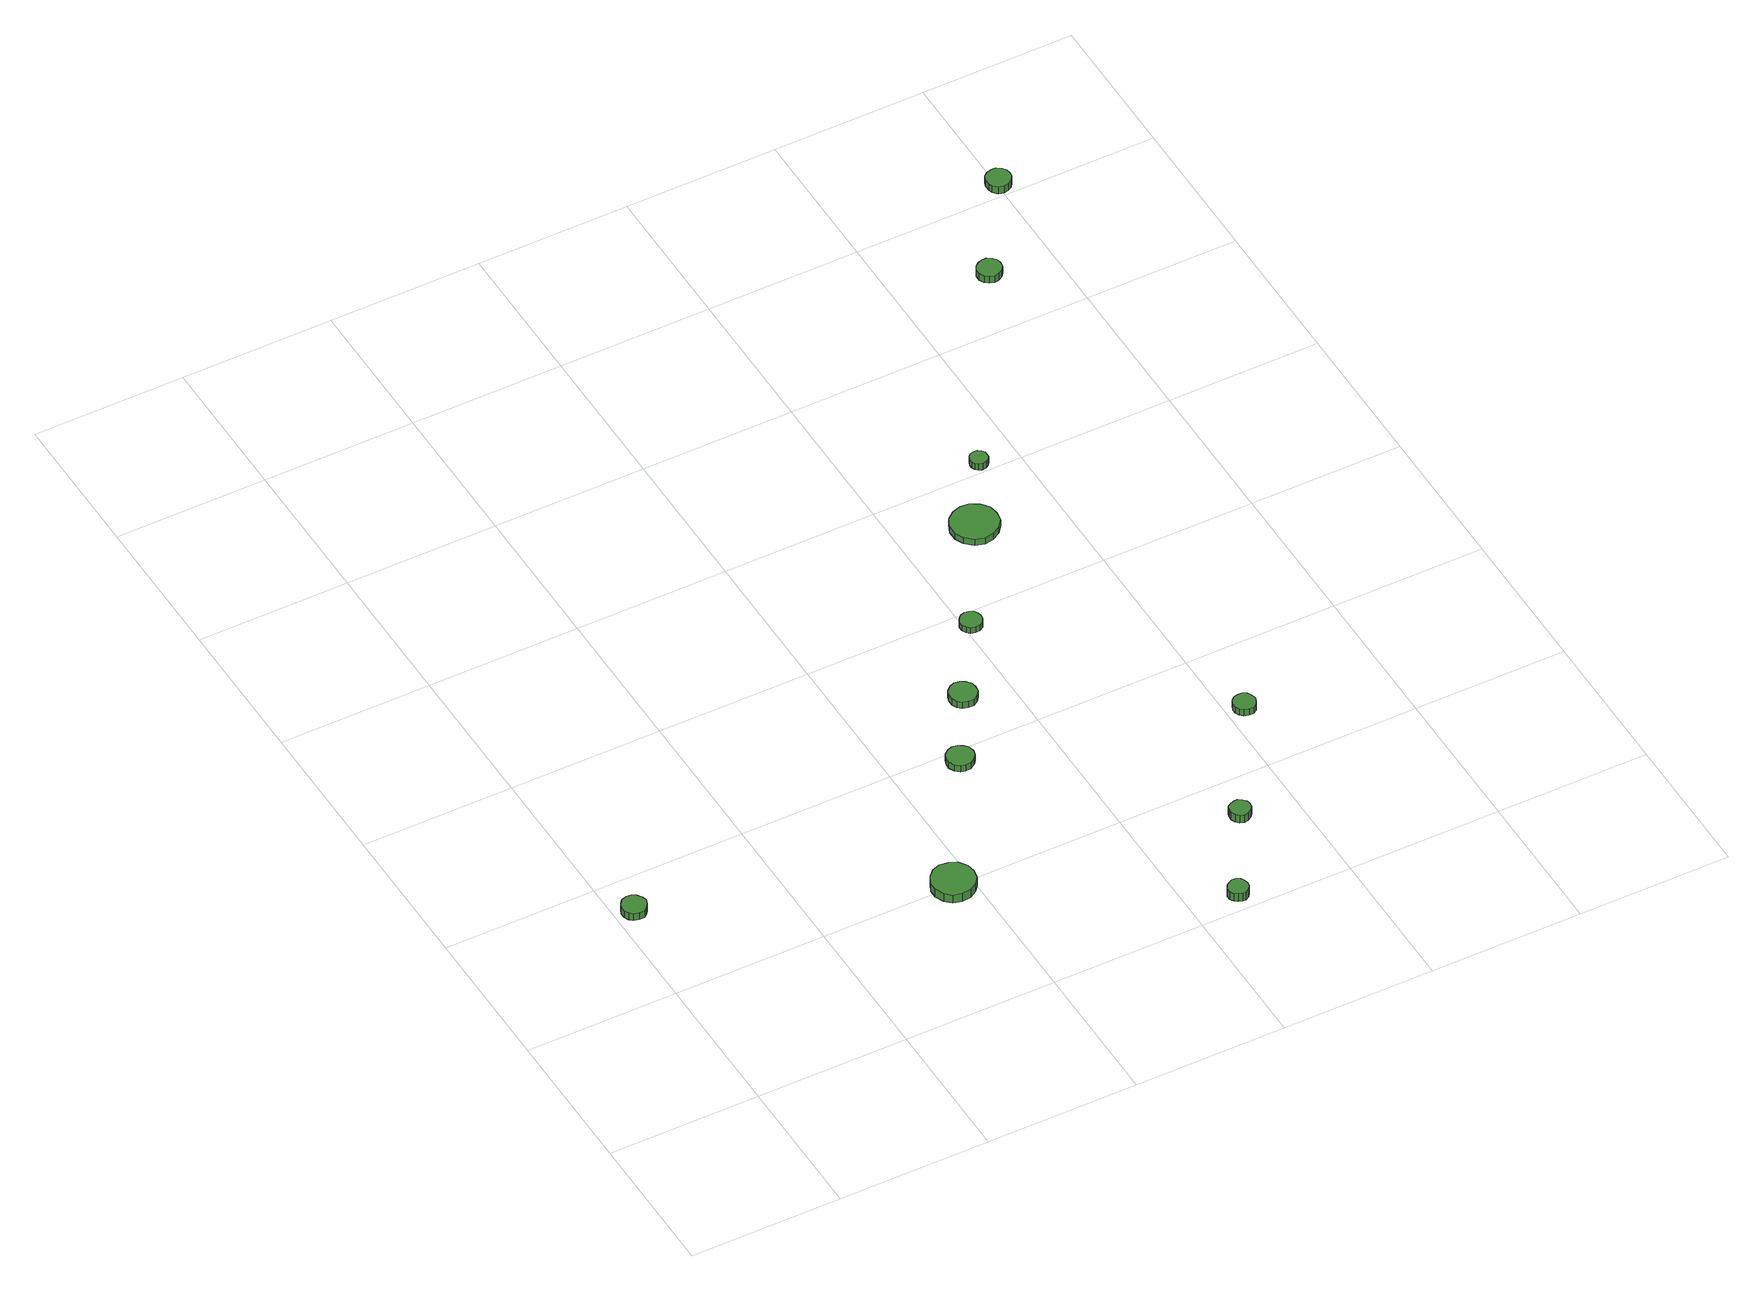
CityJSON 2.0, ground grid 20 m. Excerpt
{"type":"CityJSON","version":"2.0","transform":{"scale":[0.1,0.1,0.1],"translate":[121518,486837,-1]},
"CityObjects":{
"tree1":{"type":"SolitaryVegetationObject","attributes":{"function":"something"},"geometry":[{"type":"MultiSurface","lod":"1","boundaries":[[[0,1,2,3,4,5,6,7,8,9,10,11,12,13,14]],[[15,16,17,18,19,20,21,22,23,24,25,26,27,28,29]],[[0,29,28,1]],[[1,28,27,2]],[[2,27,26,3]],[[3,26,25,4]],[[4,25,24,5]],[[5,24,23,6]],[[6,23,22,7]],[[7,22,21,8]],[[8,21,20,9]],[[9,20,19,10]],[[10,19,18,11]],[[11,18,17,12]],[[12,17,16,13]],[[13,16,15,14]],[[14,15,29,0]]]}]},
"tree2":{"type":"SolitaryVegetationObject","attributes":{"function":"something"},"geometry":[{"type":"MultiSurface","lod":"1","boundaries":[[[30,31,32,33,34,35,36,37,38,39,40,41,42,43,44]],[[45,46,47,48,49,50,51,52,53,54,55,56,57,58,59]],[[30,59,58,31]],[[31,58,57,32]],[[32,57,56,33]],[[33,56,55,34]],[[34,55,54,35]],[[35,54,53,36]],[[36,53,52,37]],[[37,52,51,38]],[[38,51,50,39]],[[39,50,49,40]],[[40,49,48,41]],[[41,48,47,42]],[[42,47,46,43]],[[43,46,45,44]],[[44,45,59,30]]]}]},
"tree3":{"type":"SolitaryVegetationObject","attributes":{"function":"something"},"geometry":[{"type":"MultiSurface","lod":"1","boundaries":[[[60,61,62,63,64,65,66,67,68,69,70,71,72,73,74]],[[75,76,77,78,79,80,81,82,83,84,85,86,87,88,89]],[[60,89,88,61]],[[61,88,87,62]],[[62,87,86,63]],[[63,86,85,64]],[[64,85,84,65]],[[65,84,83,66]],[[66,83,82,67]],[[67,82,81,68]],[[68,81,80,69]],[[69,80,79,70]],[[70,79,78,71]],[[71,78,77,72]],[[72,77,76,73]],[[73,76,75,74]],[[74,75,89,60]]]}]},
"tree4":{"type":"SolitaryVegetationObject","attributes":{"function":"something"},"geometry":[{"type":"MultiSurface","lod":"1","boundaries":[[[90,91,92,93,94,95,96,97,98,99,100,101,102,103,104]],[[105,106,107,108,109,110,111,112,113,114,115,116,117,118,119]],[[90,119,118,91]],[[91,118,117,92]],[[92,117,116,93]],[[93,116,115,94]],[[94,115,114,95]],[[95,114,113,96]],[[96,113,112,97]],[[97,112,111,98]],[[98,111,110,99]],[[99,110,109,100]],[[100,109,108,101]],[[101,108,107,102]],[[102,107,106,103]],[[103,106,105,104]],[[104,105,119,90]]]}]},
"tree5":{"type":"SolitaryVegetationObject","attributes":{"function":"something"},"geometry":[{"type":"MultiSurface","lod":"1","boundaries":[[[120,121,122,123,124,125,126,127,128,129,130,131,132,133,134]],[[135,136,137,138,139,140,141,142,143,144,145,146,147,148,149]],[[120,149,148,121]],[[121,148,147,122]],[[122,147,146,123]],[[123,146,145,124]],[[124,145,144,125]],[[125,144,143,126]],[[126,143,142,127]],[[127,142,141,128]],[[128,141,140,129]],[[129,140,139,130]],[[130,139,138,131]],[[131,138,137,132]],[[132,137,136,133]],[[133,136,135,134]],[[134,135,149,120]]]}]},
"tree6":{"type":"SolitaryVegetationObject","attributes":{"function":"something"},"geometry":[{"type":"MultiSurface","lod":"1","boundaries":[[[150,151,152,153,154,155,156,157,158,159,160,161,162,163,164]],[[165,166,167,168,169,170,171,172,173,174,175,176,177,178,179]],[[150,179,178,151]],[[151,178,177,152]],[[152,177,176,153]],[[153,176,175,154]],[[154,175,174,155]],[[155,174,173,156]],[[156,173,172,157]],[[157,172,171,158]],[[158,171,170,159]],[[159,170,169,160]],[[160,169,168,161]],[[161,168,167,162]],[[162,167,166,163]],[[163,166,165,164]],[[164,165,179,150]]]}]},
"tree7":{"type":"SolitaryVegetationObject","attributes":{"function":"something"},"geometry":[{"type":"MultiSurface","lod":"1","boundaries":[[[180,181,182,183,184,185,186,187,188,189,190,191,192,193,194]],[[195,196,197,198,199,200,201,202,203,204,205,206,207,208,209]],[[180,209,208,181]],[[181,208,207,182]],[[182,207,206,183]],[[183,206,205,184]],[[184,205,204,185]],[[185,204,203,186]],[[186,203,202,187]],[[187,202,201,188]],[[188,201,200,189]],[[189,200,199,190]],[[190,199,198,191]],[[191,198,197,192]],[[192,197,196,193]],[[193,196,195,194]],[[194,195,209,180]]]}]},
"tree8":{"type":"SolitaryVegetationObject","attributes":{"function":"something"},"geometry":[{"type":"MultiSurface","lod":"1","boundaries":[[[210,211,212,213,214,215,216,217,218,219,220,221,222,223,224]],[[225,226,227,228,229,230,231,232,233,234,235,236,237,238,239]],[[210,239,238,211]],[[211,238,237,212]],[[212,237,236,213]],[[213,236,235,214]],[[214,235,234,215]],[[215,234,233,216]],[[216,233,232,217]],[[217,232,231,218]],[[218,231,230,219]],[[219,230,229,220]],[[220,229,228,221]],[[221,228,227,222]],[[222,227,226,223]],[[223,226,225,224]],[[224,225,239,210]]]}]},
"tree9":{"type":"SolitaryVegetationObject","attributes":{"function":"something"},"geometry":[{"type":"MultiSurface","lod":"1","boundaries":[[[240,241,242,243,244,245,246,247,248,249,250,251,252,253,254]],[[255,256,257,258,259,260,261,262,263,264,265,266,267,268,269]],[[240,269,268,241]],[[241,268,267,242]],[[242,267,266,243]],[[243,266,265,244]],[[244,265,264,245]],[[245,264,263,246]],[[246,263,262,247]],[[247,262,261,248]],[[248,261,260,249]],[[249,260,259,250]],[[250,259,258,251]],[[251,258,257,252]],[[252,257,256,253]],[[253,256,255,254]],[[254,255,269,240]]]}]},
"tree10":{"type":"SolitaryVegetationObject","attributes":{"function":"something"},"geometry":[{"type":"MultiSurface","lod":"1","boundaries":[[[270,271,272,273,274,275,276,277,278,279,280,281,282,283,284]],[[285,286,287,288,289,290,291,292,293,294,295,296,297,298,299]],[[270,299,298,271]],[[271,298,297,272]],[[272,297,296,273]],[[273,296,295,274]],[[274,295,294,275]],[[275,294,293,276]],[[276,293,292,277]],[[277,292,291,278]],[[278,291,290,279]],[[279,290,289,280]],[[280,289,288,281]],[[281,288,287,282]],[[282,287,286,283]],[[283,286,285,284]],[[284,285,299,270]]]}]},
"tree11":{"type":"SolitaryVegetationObject","attributes":{"function":"something"},"geometry":[{"type":"MultiSurface","lod":"1","boundaries":[[[300,301,302,303,304,305,306,307,308,309,310,311,312,313,314]],[[315,316,317,318,319,320,321,322,323,324,325,326,327,328,329]],[[300,329,328,301]],[[301,328,327,302]],[[302,327,326,303]],[[303,326,325,304]],[[304,325,324,305]],[[305,324,323,306]],[[306,323,322,307]],[[307,322,321,308]],[[308,321,320,309]],[[309,320,319,310]],[[310,319,318,311]],[[311,318,317,312]],[[312,317,316,313]],[[313,316,315,314]],[[314,315,329,300]]]}]},
"tree12":{"type":"SolitaryVegetationObject","attributes":{"function":"something"},"geometry":[{"type":"MultiSurface","lod":"1","boundaries":[[[330,331,332,333,334,335,336,337,338,339,340,341,342,343,344]],[[345,346,347,348,349,350,351,352,353,354,355,356,357,358,359]],[[330,359,358,331]],[[331,358,357,332]],[[332,357,356,333]],[[333,356,355,334]],[[334,355,354,335]],[[335,354,353,336]],[[336,353,352,337]],[[337,352,351,338]],[[338,351,350,339]],[[339,350,349,340]],[[340,349,348,341]],[[341,348,347,342]],[[342,347,346,343]],[[343,346,345,344]],[[344,345,359,330]]]}]}
},
"vertices":[
[41,346,18],[39,352,18],[35,358,18],[30,361,18],[23,362,18],[16,360,18],[12,355,18],[9,349,18],[9,342,18],[12,336,18],[16,332,18],[23,330,18],[30,330,18],[35,334,18],[39,339,18],[39,339,7],[35,334,7],[30,330,7],[23,330,7],[16,332,7],[12,336,7],[9,342,7],[9,349,7],[12,355,7],[16,360,7],[23,362,7],[30,361,7],[35,358,7],[39,352,7],[41,346,7],
[402,199,21],[400,210,21],[393,220,21],[383,225,21],[371,227,21],[360,223,21],[352,215,21],[347,204,21],[347,193,21],[352,182,21],[360,174,21],[371,171,21],[383,172,21],[393,178,21],[400,187,21],[400,187,8],[393,178,8],[383,172,8],[371,171,8],[360,174,8],[352,182,8],[347,193,8],[347,204,8],[352,215,8],[360,223,8],[371,227,8],[383,225,8],[393,220,8],[400,210,8],[402,199,8],
[503,381,17],[501,389,17],[497,394,17],[491,398,17],[483,399,17],[477,397,17],[471,392,17],[468,385,17],[468,378,17],[471,371,17],[477,366,17],[483,364,17],[491,365,17],[497,369,17],[501,374,17],[501,374,7],[497,369,7],[491,365,7],[483,364,7],[477,366,7],[471,371,7],[468,378,7],[468,385,7],[471,392,7],[477,397,7],[483,399,7],[491,398,7],[497,394,7],[501,389,7],[503,381,7],
[674,22,23],[673,27,23],[670,32,23],[665,35,23],[660,35,23],[655,33,23],[651,30,23],[648,25,23],[648,19,23],[651,14,23],[655,11,23],[660,9,23],[665,9,23],[670,12,23],[673,17,23],[673,17,10],[670,12,10],[665,9,10],[660,9,10],[655,11,10],[651,14,10],[648,19,10],[648,25,10],[651,30,10],[655,33,10],[660,35,10],[665,35,10],[670,32,10],[673,27,10],[674,22,10],
[558,475,17],[557,482,17],[552,488,17],[546,492,17],[538,493,17],[531,490,17],[526,485,17],[523,478,17],[523,471,17],[526,464,17],[531,459,17],[538,457,17],[546,457,17],[552,461,17],[557,467,17],[557,467,7],[552,461,7],[546,457,7],[538,457,7],[531,459,7],[526,464,7],[523,471,7],[523,478,7],[526,485,7],[531,490,7],[538,493,7],[546,492,7],[552,488,7],[557,482,7],[558,475,7],
[744,142,19],[743,147,19],[739,152,19],[734,155,19],[729,155,19],[723,153,19],[719,150,19],[717,145,19],[717,139,19],[719,134,19],[723,130,19],[729,128,19],[734,129,19],[739,132,19],[743,136,19],[743,136,7],[739,132,7],[734,129,7],[729,128,7],[723,130,7],[719,134,7],[717,139,7],[717,145,7],[719,150,7],[723,153,7],[729,155,7],[734,155,7],[739,152,7],[743,147,7],[744,142,7],
[623,579,16],[622,584,16],[619,589,16],[614,592,16],[608,593,16],[602,591,16],[598,587,16],[595,582,16],[595,576,16],[598,570,16],[602,566,16],[608,565,16],[614,565,16],[619,568,16],[622,573,16],[622,573,7],[619,568,7],[614,565,7],[608,565,7],[602,566,7],[598,570,7],[595,576,7],[595,582,7],[598,587,7],[602,591,7],[608,593,7],[614,592,7],[619,589,7],[622,584,7],[623,579,7],
[724,723,16],[722,735,16],[714,745,16],[703,752,16],[691,753,16],[679,749,16],[669,741,16],[664,729,16],[664,716,16],[669,705,16],[679,696,16],[691,692,16],[703,694,16],[714,700,16],[722,710,16],[722,710,6],[714,700,6],[703,694,6],[691,692,6],[679,696,6],[669,705,6],[664,716,6],[664,729,6],[669,741,6],[679,749,6],[691,753,6],[703,752,6],[714,745,6],[722,735,6],[724,723,6],
[838,299,17],[836,305,17],[833,310,17],[828,313,17],[822,313,17],[816,312,17],[812,308,17],[809,302,17],[809,296,17],[812,291,17],[816,287,17],[822,285,17],[828,285,17],[833,288,17],[836,293,17],[836,293,7],[833,288,7],[828,285,7],[822,285,7],[816,287,7],[812,291,7],[809,296,7],[809,302,7],[812,308,7],[816,312,7],[822,313,7],[828,313,7],[833,310,7],[836,305,7],[838,299,7],
[762,816,16],[762,820,16],[759,824,16],[755,827,16],[750,827,16],[745,826,16],[742,823,16],[740,818,16],[740,813,16],[742,809,16],[745,806,16],[750,804,16],[755,805,16],[759,807,16],[762,811,16],[762,811,6],[759,807,6],[755,805,6],[750,804,6],[745,806,6],[742,809,6],[740,813,6],[740,818,6],[742,823,6],[745,826,6],[750,827,6],[755,827,6],[759,824,6],[762,820,6],[762,816,6],
[934,1092,17],[933,1098,17],[929,1103,17],[923,1107,17],[917,1107,17],[911,1105,17],[906,1101,17],[903,1095,17],[903,1088,17],[906,1082,17],[911,1078,17],[917,1076,17],[923,1077,17],[929,1080,17],[933,1085,17],[933,1085,6],[929,1080,6],[923,1077,6],[917,1076,6],[911,1078,6],[906,1082,6],[903,1088,6],[903,1095,6],[906,1101,6],[911,1105,6],[917,1107,6],[923,1107,6],[929,1103,6],[933,1098,6],[934,1092,6],
[1018,1220,17],[1017,1227,17],[1013,1232,17],[1007,1236,17],[1001,1236,17],[994,1234,17],[989,1230,17],[987,1224,17],[987,1217,17],[989,1211,17],[994,1206,17],[1001,1204,17],[1007,1205,17],[1013,1208,17],[1017,1214,17],[1017,1214,6],[1013,1208,6],[1007,1205,6],[1001,1204,6],[994,1206,6],[989,1211,6],[987,1217,6],[987,1224,6],[989,1230,6],[994,1234,6],[1001,1236,6],[1007,1236,6],[1013,1232,6],[1017,1227,6],[1018,1220,6]
]}
